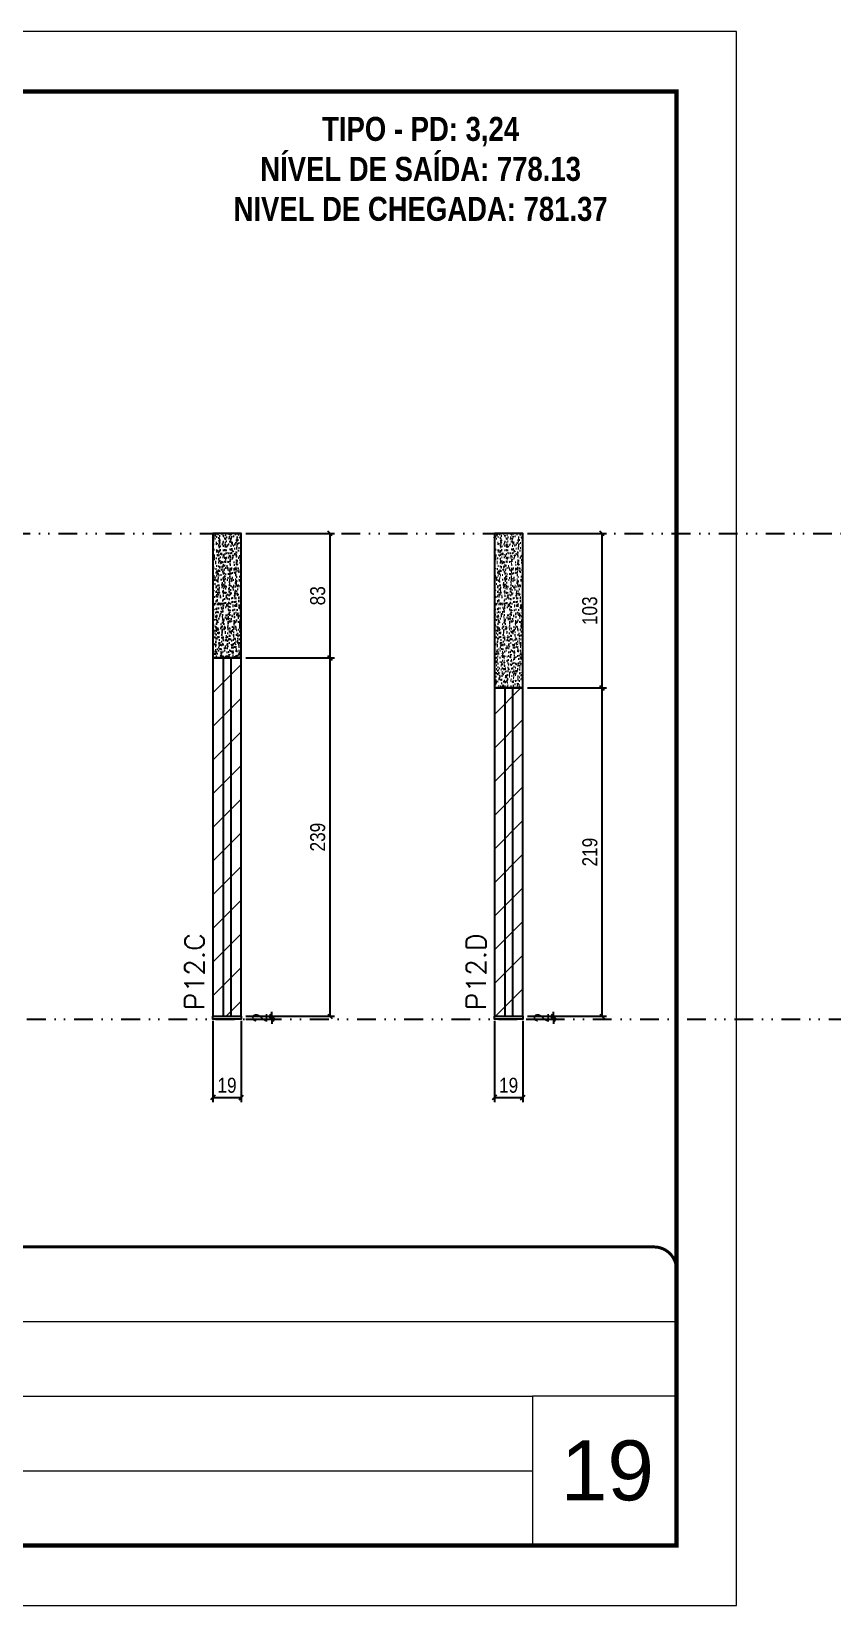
# Model space of a CAD drawing. Extents: x 13770 to 23315, y 867 to 16997.
# Drawn here: x 18584 to 19119, y 11204 to 12254 of the extents above; entities that cross this region are included whole.
import ezdxf

# ---------------------------------------------------------------- set-up
doc = ezdxf.new("R2010")
doc.units = 0
for name, pattern in [('CONTINUO', [0]), ('DASHED', [0.75, 0.5, -0.25]), ('DIVIDE2', [0.625, 0.25, -0.125, 0, -0.125, 0, -0.125])]:
    doc.linetypes.add(name, pattern=pattern)
for name, color, linetype, lineweight in [('CARIMBO', 255, 'Continuous', 9), ('Folhas', 255, 'Continuous', 9), ('Hachura', 251, 'Continuous', 9), ('SARRAFO DE PRESSAO', 251, 'DASHED', 9), ('Texto Seção', 7, 'Continuous', 15)]:
    doc.layers.add(name, color=color, linetype=linetype, lineweight=lineweight)
for name, color, linetype in [('COTA', 241, 'Continuous'), ('NOMENCLATURA', 7, 'Continuous'), ('Nível', 160, 'Continuous'), ('Painéis', 200, 'Continuous'), ('SARR_2.2x7', 40, 'Continuous')]:
    doc.layers.add(name, color=color, linetype=linetype)
doc.styles.add('ARIAL', font='arial.ttf')
doc.styles.add('COTA TECNICA', font='techl___.ttf', dxfattribs={"height": 10})
doc.styles.add('COTA TECNICA-50', font='techl___.ttf', dxfattribs={"height": 10})
doc.styles.add('REGUA-120', font='ROMANS.shx', dxfattribs={"height": 15})
doc.styles.add('ROMANC', font='techb___.ttf', dxfattribs={"height": 2.5})
doc.styles.add('Tecnologia', font='')
doc.styles.get('Tecnologia').set_extended_font_data('Forgotten Futurist')
doc.dimstyles.new('COTA PAINEL-50', dxfattribs={"dimtxt": 10, "dimasz": 3, "dimexe": 3, "dimexo": 3, "dimgap": 3, "dimtad": 1, "dimdec": 1, "dimzin": 12, "dimdsep": 46, "dimtxsty": 'COTA TECNICA-50', "dimblk1": 'OBLIQUE', "dimblk2": 'OBLIQUE', "dimsah": 1, "dimcen": 0.9, "dimclrd": 4, "dimclre": 4, "dimclrt": 240, "dimadec": 1, "dimazin": 3, "dimtfac": 1, "dimtdec": 1, "dimtmove": 0, "dimatfit": 3, "dimfxl": 1, "dimtolj": 1, "dimtzin": 12, "dimarcsym": 0})
doc.dimstyles.new('PAINEL', dxfattribs={"dimtxt": 10, "dimasz": 3, "dimexe": 3, "dimexo": 3, "dimgap": 3, "dimtad": 1, "dimdec": 1, "dimzin": 12, "dimdsep": 46, "dimtxsty": 'COTA TECNICA', "dimblk1": 'OBLIQUE', "dimblk2": 'OBLIQUE', "dimsah": 1, "dimcen": 0.9, "dimclrd": 4, "dimclre": 4, "dimclrt": 240, "dimadec": 1, "dimazin": 3, "dimtfac": 1, "dimtdec": 1, "dimtmove": 0, "dimatfit": 3, "dimfxl": 1, "dimtolj": 1, "dimtzin": 12, "dimarcsym": 0})

# ---------------------------------------------------------------- blocks, each defined once
blk = doc.blocks.new('9999999999')
at = {"color": 30, "linetype": 'CONTINUO'}
for p, q in [((98564.6, 34230.2), (98564.6, 34429.4)), ((98564.6, 34379.6), (99584, 34379.6)), ((98564.6, 34329.8), (99488, 34329.8)), ((99584, 34329.8), (99488, 34329.8)), ((99488, 34329.8), (99488, 34230.2)), ((98564.6, 34280), (99488, 34280))]:
    blk.add_line(p, q, dxfattribs=at)
at = {"color": 30, "linetype": 'CONTINUO', "const_width": 2}
blk.add_lwpolyline([(99584, 34230.2), (99584, 34414.4, 0.414214), (99569, 34429.4), (98229, 34429.4, 0.414214), (98214, 34414.4), (98214, 34245.2, 0.414214), (98229, 34230.2), (99584, 34230.2)], format="xyb", dxfattribs=at)
at = {"layer": 'Folhas'}
blk.add_lwpolyline([(98139, 34190.2), (99624, 34190.2), (99624, 35240.2), (98139, 35240.2)], close=True, dxfattribs=at)
at = {"layer": 'Folhas', "color": 30, "const_width": 3}
blk.add_lwpolyline([(98214, 34230.2), (99584, 34230.2), (99584, 35200.2), (98214, 35200.2)], close=True, dxfattribs=at)
at = {"color": 7, "linetype": 'Continuous', "ltscale": 5, "style": 'ARIAL'}
for s, height, p in [('SCHWARTZ', 15.48, (98837.7, 34393.1)), ('GWT', 15.48, (98837.7, 34343.3)), ('TIPO (3°/4°PAVIMENTO)', 15.483, (98837.7, 34293.5)), ('NOVA SISTEMAS CONSTRUTIVOS', 11.059, (98263.2, 34267.2)), ('PILARES', 15.48, (98837.7, 34243.7))]:
    blk.add_text(s, height=height, dxfattribs=at).set_placement(p)
at = {"layer": 'Folhas', "color": 7, "style": 'Tecnologia', "width": 1.5}
for s, p in [('CLIENTE:', (98573.7, 34397.2)), ('OBRA:', (98573.7, 34347.3)), ('PAVIMENTO:', (98573.7, 34297.5)), ('PROJETO:', (98573.7, 34247.7))]:
    blk.add_text(s, height=14, dxfattribs=at).set_placement(p)
blk = doc.blocks.new('_Oblique')
at = {"color": 0, "linetype": 'ByBlock', "lineweight": -2}
blk.add_line((-0.5, -0.5), (0.5, 0.5), dxfattribs=at)
blk = doc.blocks.new('*D756')
at = {"layer": 'COTA', "color": 4, "lineweight": -2, "transparency": 16777216}
for p, q in [((18705.3, 11594.3), (18705.3, 11540.1)), ((18724.3, 11594.3), (18724.3, 11540.1)), ((18705.3, 11543.1), (18724.3, 11543.1))]:
    blk.add_line(p, q, dxfattribs=at)
at = {"layer": 'Defpoints', "color": 0, "transparency": 16777216}
for p in [(18705.3, 11597.3), (18724.3, 11597.3), (18724.3, 11543.1)]:
    blk.add_point(p, dxfattribs=at)
at = {"layer": 'COTA', "color": 4, "lineweight": -2, "transparency": 16777216, "xscale": 3, "yscale": 3, "zscale": 3, "rotation": 180}
blk.add_blockref('_Oblique', (18705.3, 11543.1), dxfattribs=at)
at = {"layer": 'COTA', "color": 4, "lineweight": -2, "transparency": 16777216, "xscale": 3, "yscale": 3, "zscale": 3}
blk.add_blockref('_Oblique', (18724.3, 11543.1), dxfattribs=at)
at = {"layer": 'COTA', "color": 240, "transparency": 16777216, "insert": (18714.8, 11551.2), "char_height": 10, "attachment_point": 5, "style": 'COTA TECNICA'}
blk.add_mtext('\\A1;19', dxfattribs=at)
blk = doc.blocks.new('*D757')
at = {"layer": 'COTA', "color": 4, "lineweight": -2, "transparency": 16777216}
for p, q in [((18727.3, 11836.3), (18786.5, 11836.3)), ((18783.5, 11597.3), (18783.5, 11836.3)), ((18727.3, 11597.3), (18786.5, 11597.3))]:
    blk.add_line(p, q, dxfattribs=at)
at = {"layer": 'Defpoints', "color": 0, "transparency": 16777216}
for p in [(18724.3, 11836.3), (18783.5, 11836.3), (18724.3, 11597.3)]:
    blk.add_point(p, dxfattribs=at)
at = {"layer": 'COTA', "color": 4, "lineweight": -2, "transparency": 16777216, "xscale": 3, "yscale": 3, "zscale": 3}
for p, rotation in [((18783.5, 11836.3), 90), ((18783.5, 11597.3), 270)]:
    blk.add_blockref('_Oblique', p, dxfattribs=dict(at, rotation=rotation))
at = {"layer": 'COTA', "color": 240, "transparency": 16777216, "insert": (18775.3, 11716.8), "char_height": 10, "attachment_point": 5, "rotation": 90, "style": 'COTA TECNICA'}
blk.add_mtext('\\A1;239', dxfattribs=at)
blk = doc.blocks.new('*D758')
at = {"layer": 'COTA', "color": 4, "lineweight": -2, "transparency": 16777216}
for p, q in [((18727.3, 11597.3), (18747.7, 11597.3)), ((18727.3, 11595.3), (18747.7, 11595.3)), ((18744.7, 11597.3), (18744.7, 11600.3)), ((18744.7, 11595.3), (18744.7, 11597.3)), ((18744.7, 11595.3), (18744.7, 11592.3))]:
    blk.add_line(p, q, dxfattribs=at)
at = {"layer": 'Defpoints', "color": 0, "transparency": 16777216}
for p in [(18724.3, 11597.3), (18724.3, 11595.3), (18744.7, 11597.3)]:
    blk.add_point(p, dxfattribs=at)
at = {"layer": 'COTA', "color": 4, "lineweight": -2, "transparency": 16777216, "xscale": 3, "yscale": 3, "zscale": 3}
for p, rotation in [((18744.7, 11597.3), 270), ((18744.7, 11595.3), 90)]:
    blk.add_blockref('_Oblique', p, dxfattribs=dict(at, rotation=rotation))
at = {"layer": 'COTA', "color": 240, "transparency": 16777216, "insert": (18736.7, 11596.3), "char_height": 10, "attachment_point": 5, "rotation": 90, "style": 'COTA TECNICA-50'}
blk.add_mtext('\\A1;2', dxfattribs=at)
blk = doc.blocks.new('*D785')
at = {"layer": 'COTA', "color": 4, "lineweight": -2, "transparency": 16777216}
for p, q in [((18727.3, 11919.3), (18786.5, 11919.3)), ((18783.5, 11836.3), (18783.5, 11919.3)), ((18727.3, 11836.3), (18786.5, 11836.3))]:
    blk.add_line(p, q, dxfattribs=at)
at = {"layer": 'Defpoints', "color": 0, "transparency": 16777216}
for p in [(18724.3, 11919.3), (18783.5, 11919.3), (18724.3, 11836.3)]:
    blk.add_point(p, dxfattribs=at)
at = {"layer": 'COTA', "color": 4, "lineweight": -2, "transparency": 16777216, "xscale": 3, "yscale": 3, "zscale": 3}
for p, rotation in [((18783.5, 11919.3), 90), ((18783.5, 11836.3), 270)]:
    blk.add_blockref('_Oblique', p, dxfattribs=dict(at, rotation=rotation))
at = {"layer": 'COTA', "color": 240, "transparency": 16777216, "insert": (18775.3, 11877.8), "char_height": 10, "attachment_point": 5, "rotation": 90, "style": 'COTA TECNICA'}
blk.add_mtext('\\A1;83', dxfattribs=at)
blk = doc.blocks.new('*D759')
at = {"layer": 'COTA', "color": 4, "lineweight": -2, "transparency": 16777216}
for p, q in [((18893.1, 11594.3), (18893.1, 11540.1)), ((18912.1, 11594.3), (18912.1, 11540.1)), ((18893.1, 11543.1), (18912.1, 11543.1))]:
    blk.add_line(p, q, dxfattribs=at)
at = {"layer": 'Defpoints', "color": 0, "transparency": 16777216}
for p in [(18893.1, 11597.3), (18912.1, 11597.3), (18912.1, 11543.1)]:
    blk.add_point(p, dxfattribs=at)
at = {"layer": 'COTA', "color": 4, "lineweight": -2, "transparency": 16777216, "xscale": 3, "yscale": 3, "zscale": 3, "rotation": 180}
blk.add_blockref('_Oblique', (18893.1, 11543.1), dxfattribs=at)
at = {"layer": 'COTA', "color": 4, "lineweight": -2, "transparency": 16777216, "xscale": 3, "yscale": 3, "zscale": 3}
blk.add_blockref('_Oblique', (18912.1, 11543.1), dxfattribs=at)
at = {"layer": 'COTA', "color": 240, "transparency": 16777216, "insert": (18902.6, 11551.2), "char_height": 10, "attachment_point": 5, "style": 'COTA TECNICA'}
blk.add_mtext('\\A1;19', dxfattribs=at)
blk = doc.blocks.new('*D760')
at = {"layer": 'COTA', "color": 4, "lineweight": -2, "transparency": 16777216}
for p, q in [((18915.1, 11816.3), (18967.9, 11816.3)), ((18964.9, 11597.3), (18964.9, 11816.3)), ((18915.1, 11597.3), (18967.9, 11597.3))]:
    blk.add_line(p, q, dxfattribs=at)
at = {"layer": 'Defpoints', "color": 0, "transparency": 16777216}
for p in [(18912.1, 11816.3), (18964.9, 11816.3), (18912.1, 11597.3)]:
    blk.add_point(p, dxfattribs=at)
at = {"layer": 'COTA', "color": 4, "lineweight": -2, "transparency": 16777216, "xscale": 3, "yscale": 3, "zscale": 3}
for p, rotation in [((18964.9, 11816.3), 90), ((18964.9, 11597.3), 270)]:
    blk.add_blockref('_Oblique', p, dxfattribs=dict(at, rotation=rotation))
at = {"layer": 'COTA', "color": 240, "transparency": 16777216, "insert": (18956.8, 11706.8), "char_height": 10, "attachment_point": 5, "rotation": 90, "style": 'COTA TECNICA'}
blk.add_mtext('\\A1;219', dxfattribs=at)
blk = doc.blocks.new('*D761')
at = {"layer": 'COTA', "color": 4, "lineweight": -2, "transparency": 16777216}
for p, q in [((18915.1, 11597.3), (18935.4, 11597.3)), ((18915.1, 11595.3), (18935.4, 11595.3)), ((18932.4, 11597.3), (18932.4, 11600.3)), ((18932.4, 11595.3), (18932.4, 11597.3)), ((18932.4, 11595.3), (18932.4, 11592.3))]:
    blk.add_line(p, q, dxfattribs=at)
at = {"layer": 'Defpoints', "color": 0, "transparency": 16777216}
for p in [(18912.1, 11597.3), (18912.1, 11595.3), (18932.4, 11597.3)]:
    blk.add_point(p, dxfattribs=at)
at = {"layer": 'COTA', "color": 4, "lineweight": -2, "transparency": 16777216, "xscale": 3, "yscale": 3, "zscale": 3}
for p, rotation in [((18932.4, 11597.3), 270), ((18932.4, 11595.3), 90)]:
    blk.add_blockref('_Oblique', p, dxfattribs=dict(at, rotation=rotation))
at = {"layer": 'COTA', "color": 240, "transparency": 16777216, "insert": (18924.4, 11596.3), "char_height": 10, "attachment_point": 5, "rotation": 90, "style": 'COTA TECNICA-50'}
blk.add_mtext('\\A1;2', dxfattribs=at)
blk = doc.blocks.new('*D786')
at = {"layer": 'COTA', "color": 4, "lineweight": -2, "transparency": 16777216}
for p, q in [((18915.1, 11919.3), (18967.9, 11919.3)), ((18964.9, 11816.3), (18964.9, 11919.3)), ((18915.1, 11816.3), (18967.9, 11816.3))]:
    blk.add_line(p, q, dxfattribs=at)
at = {"layer": 'Defpoints', "color": 0, "transparency": 16777216}
for p in [(18912.1, 11919.3), (18964.9, 11919.3), (18912.1, 11816.3)]:
    blk.add_point(p, dxfattribs=at)
at = {"layer": 'COTA', "color": 4, "lineweight": -2, "transparency": 16777216, "xscale": 3, "yscale": 3, "zscale": 3}
for p, rotation in [((18964.9, 11919.3), 90), ((18964.9, 11816.3), 270)]:
    blk.add_blockref('_Oblique', p, dxfattribs=dict(at, rotation=rotation))
at = {"layer": 'COTA', "color": 240, "transparency": 16777216, "insert": (18956.7, 11867.8), "char_height": 10, "attachment_point": 5, "rotation": 90, "style": 'COTA TECNICA'}
blk.add_mtext('\\A1;103', dxfattribs=at)

msp = doc.modelspace()

# ---------------------------------------------------------------- hatches: boundary and pattern name
at = {"layer": 'COTA'}
h = msp.add_hatch(dxfattribs=at)
h.set_pattern_fill('AR-CONC', color=256, scale=0.03)
h.set_pattern_definition([(50, (1430.006, -3476.7253), (5.4655401, -0.4781726), [0.5715, -6.2865]), (355, (1430.006, -3476.7253), (-1.0573026, 5.7317054), [0.4572, -5.0292175]), (100.451445, (1430.4614, -3476.765), (4.4082374, 5.2535326), [0.4857003, -5.3427073]), (46.1842, (1430.006, -3475.201), (8.1323712, -1.2612698), [0.85725, -9.42975]), (96.635558, (1430.684, -3475.3064), (7.122124, 7.4227837), [0.7285507, -8.0140682]), (351.18415, (1430.006, -3475.201), (7.122124, 7.4227837), [0.685799, -7.543792]), (21, (1430.768, -3475.5823), (4.5484317, -3.06795595), [0.5715, -6.2865]), (326, (1430.768, -3475.5823), (1.8540609, 5.525639), [0.4572, -5.0292]), (71.451445, (1431.147, -3475.838), (6.4024926, 2.4576831), [0.4857003, -5.3426981]), (37.5, (1430.006, -3476.7253), (0.0926581, 2.53665117), [0, -4.96824, 0, -5.1054, 0, -5.04825]), (7.5, (1430.006, -3476.7253), (2.00458988, 3.00541724), [0, -2.91084, 0, -4.85394, 0, -1.92405]), (327.5, (1428.3066, -3476.7253), (4.06771786, -0.17186232), [0, -1.905, 0, -5.9436, 0, -7.8867]), (317.5, (1427.5446, -3476.7253), (4.44387544, 0.76279473), [0, -2.4765, 0, -3.94716, 0, -5.6007])])
h.paths.add_polyline_path([(18724.33, 11919.3), (18705.33, 11919.3), (18705.33, 11836.3), (18724.33, 11836.3)])
h = msp.add_hatch(dxfattribs=at)
h.set_pattern_fill('AR-CONC', color=256, scale=0.03)
h.set_pattern_definition([(50, (1617.7444, -3476.7253), (5.4655401, -0.4781726), [0.5715, -6.2865]), (355, (1617.7444, -3476.7253), (-1.0573026, 5.7317054), [0.4572, -5.0292175]), (100.451445, (1618.2, -3476.765), (4.4082374, 5.2535326), [0.4857003, -5.3427073]), (46.1842, (1617.7444, -3475.201), (8.1323712, -1.2612698), [0.85725, -9.42975]), (96.635558, (1618.422, -3475.3064), (7.122124, 7.4227837), [0.7285507, -8.0140682]), (351.18415, (1617.7444, -3475.201), (7.122124, 7.4227837), [0.685799, -7.543792]), (21, (1618.5064, -3475.5823), (4.5484317, -3.06795595), [0.5715, -6.2865]), (326, (1618.5064, -3475.5823), (1.8540609, 5.525639), [0.4572, -5.0292]), (71.451445, (1618.8855, -3475.838), (6.4024926, 2.4576831), [0.4857003, -5.3426981]), (37.5, (1617.7444, -3476.7253), (0.0926581, 2.53665117), [0, -4.96824, 0, -5.1054, 0, -5.04825]), (7.5, (1617.7444, -3476.7253), (2.00458988, 3.00541724), [0, -2.91084, 0, -4.85394, 0, -1.92405]), (327.5, (1616.0452, -3476.7253), (4.06771786, -0.17186232), [0, -1.905, 0, -5.9436, 0, -7.8867]), (317.5, (1615.283, -3476.7253), (4.44387544, 0.76279473), [0, -2.4765, 0, -3.94716, 0, -5.6007])])
h.paths.add_polyline_path([(18912.07, 11919.3), (18893.07, 11919.3), (18893.07, 11816.3), (18912.07, 11816.3)])
at = {"layer": 'Hachura', "linetype": 'ByBlock'}
h = msp.add_hatch(dxfattribs=at)
h.set_pattern_fill('ANSI31', color=256, scale=5)
h.paths.add_polyline_path([(18705.33, 11597.3), (18712.33, 11597.3), (18712.33, 11836.3), (18705.33, 11836.3)])
h.paths.add_polyline_path([(18712.33, 11597.3), (18717.33, 11597.3), (18717.33, 11836.3), (18712.33, 11836.3)])
h.paths.add_polyline_path([(18724.33, 11836.3), (18717.33, 11836.3), (18717.33, 11597.3), (18724.33, 11597.3)])
h.paths.add_polyline_path([(18905.07, 11816.3), (18900.07, 11816.3), (18900.07, 11597.3), (18905.07, 11597.3)])
h.paths.add_polyline_path([(18893.07, 11597.3), (18900.07, 11597.3), (18900.07, 11816.3), (18893.07, 11816.3)])
h.paths.add_polyline_path([(18905.07, 11597.3), (18912.07, 11597.3), (18912.07, 11816.3), (18905.07, 11816.3)])

# ---------------------------------------------------------------- linework, layer by layer
at = {"layer": 'COTA', "linetype": 'ByBlock'}
for points in [[(18705.33, 11836.3), (18724.33, 11836.3), (18724.33, 11919.3), (18705.33, 11919.3)], [(18893.07, 11816.3), (18912.07, 11816.3), (18912.07, 11919.3), (18893.07, 11919.3)]]:
    msp.add_lwpolyline(points, close=True, dxfattribs=at)
at = {"layer": 'Nível', "color": 4, "linetype": 'DIVIDE2', "ltscale": 50}
for p, q in [((17973.41, 11919.3), (21112.79, 11919.3)), ((13769.54, 11595.3), (21112.79, 11595.3))]:
    msp.add_line(p, q, dxfattribs=at)
at = {"layer": 'Painéis'}
for points in [[(18705.33, 11597.3), (18724.33, 11597.3), (18724.33, 11836.3), (18705.33, 11836.3)], [(18893.07, 11597.3), (18912.07, 11597.3), (18912.07, 11816.3), (18893.07, 11816.3)], [(18705.33, 11597.3), (18724.33, 11597.3), (18724.33, 11595.3), (18705.33, 11595.3)], [(18893.07, 11597.3), (18912.07, 11597.3), (18912.07, 11595.3), (18893.07, 11595.3)]]:
    msp.add_lwpolyline(points, close=True, dxfattribs=at)
at = {"layer": 'SARR_2.2x7'}
for p, q in [((18712.33, 11836.3), (18712.33, 11597.3)), ((18717.33, 11836.3), (18717.33, 11597.3)), ((18900.07, 11816.3), (18900.07, 11597.3)), ((18905.07, 11816.3), (18905.07, 11597.3))]:
    msp.add_line(p, q, dxfattribs=at)

# ---------------------------------------------------------------- block references
at = {"layer": 'SARRAFO DE PRESSAO', "color": 6, "linetype": 'ByBlock'}
msp.add_blockref('9999999999', (-80569.48, -22985.99), dxfattribs=at)

# ---------------------------------------------------------------- texts
at = {"layer": 'CARIMBO', "style": 'ARIAL'}
msp.add_text('19', height=40, dxfattribs=at).set_placement((18937.36, 11274.36))
at = {"layer": 'NOMENCLATURA', "color": 2, "insert": (18843.88, 12197.25), "char_height": 16, "attachment_point": 2, "style": 'ROMANC'}
msp.add_mtext_dynamic_manual_height_columns('TIPO - PD: 3,24\\PNÍVEL DE SAÍDA: 778.13\\PNIVEL DE CHEGADA: 781.37', width=376.0554, gutter_width=1, heights=[0], dxfattribs=at)
at = {"layer": 'Texto Seção', "char_height": 13, "width": 285.3299, "attachment_point": 1, "rotation": 90, "style": 'REGUA-120'}
for s, insert in [('P12.C', (18686.66, 11601.45)), ('P12.D', (18874.4, 11601.45))]:
    msp.add_mtext(s, dxfattribs=dict(at, insert=insert))

# ---------------------------------------------------------------- dimensions: what is measured, and where the dimension line sits
at = {"layer": 'COTA'}
for base, p1, p2, picture, middle in [((18783.52, 11919.3), (18724.33, 11836.3), (18724.33, 11919.3), '*D785', (18775.28, 11877.8)), ((18964.88, 11919.3), (18912.07, 11816.3), (18912.07, 11919.3), '*D786', (18956.66, 11867.8))]:
    dim = msp.add_linear_dim(base=base, p1=p1, p2=p2, angle=90, dimstyle='PAINEL', dxfattribs=at)
    dim.commit()
    dim.dimension.update_dxf_attribs({"geometry": picture, "text_midpoint": middle})
for base, p1, p2, picture, middle in [((18783.52, 11836.3), (18724.33, 11597.3), (18724.33, 11836.3), '*D757', (18775.27, 11716.8)), ((18964.88, 11816.3), (18912.07, 11597.3), (18912.07, 11816.3), '*D760', (18956.79, 11706.8))]:
    dim = msp.add_linear_dim(base=base, p1=p1, p2=p2, angle=90, dimstyle='PAINEL', override={"dimarcsym": 2}, dxfattribs=at)
    dim.commit()
    dim.dimension.update_dxf_attribs({"geometry": picture, "text_midpoint": middle})
for base, p1, p2, picture, middle in [((18724.33, 11543.13), (18705.33, 11597.3), (18724.33, 11597.3), '*D756', (18714.83, 11551.21)), ((18912.07, 11543.13), (18893.07, 11597.3), (18912.07, 11597.3), '*D759', (18902.57, 11551.21))]:
    dim = msp.add_linear_dim(base=base, p1=p1, p2=p2, dimstyle='PAINEL', override={"dimarcsym": 2}, dxfattribs=at)
    dim.commit()
    dim.dimension.update_dxf_attribs({"geometry": picture, "text_midpoint": middle})
for base, p1, p2, picture, middle in [((18744.68, 11597.3), (18724.33, 11595.3), (18724.33, 11597.3), '*D758', (18744.68, 11596.3)), ((18932.42, 11597.3), (18912.07, 11595.3), (18912.07, 11597.3), '*D761', (18932.42, 11596.3))]:
    dim = msp.add_linear_dim(base=base, p1=p1, p2=p2, angle=90, dimstyle='COTA PAINEL-50', dxfattribs=at)
    dim.commit()
    dim.dimension.update_dxf_attribs({"geometry": picture, "text_midpoint": middle, "dimtype": 160})

doc.saveas('drawing.dxf')
